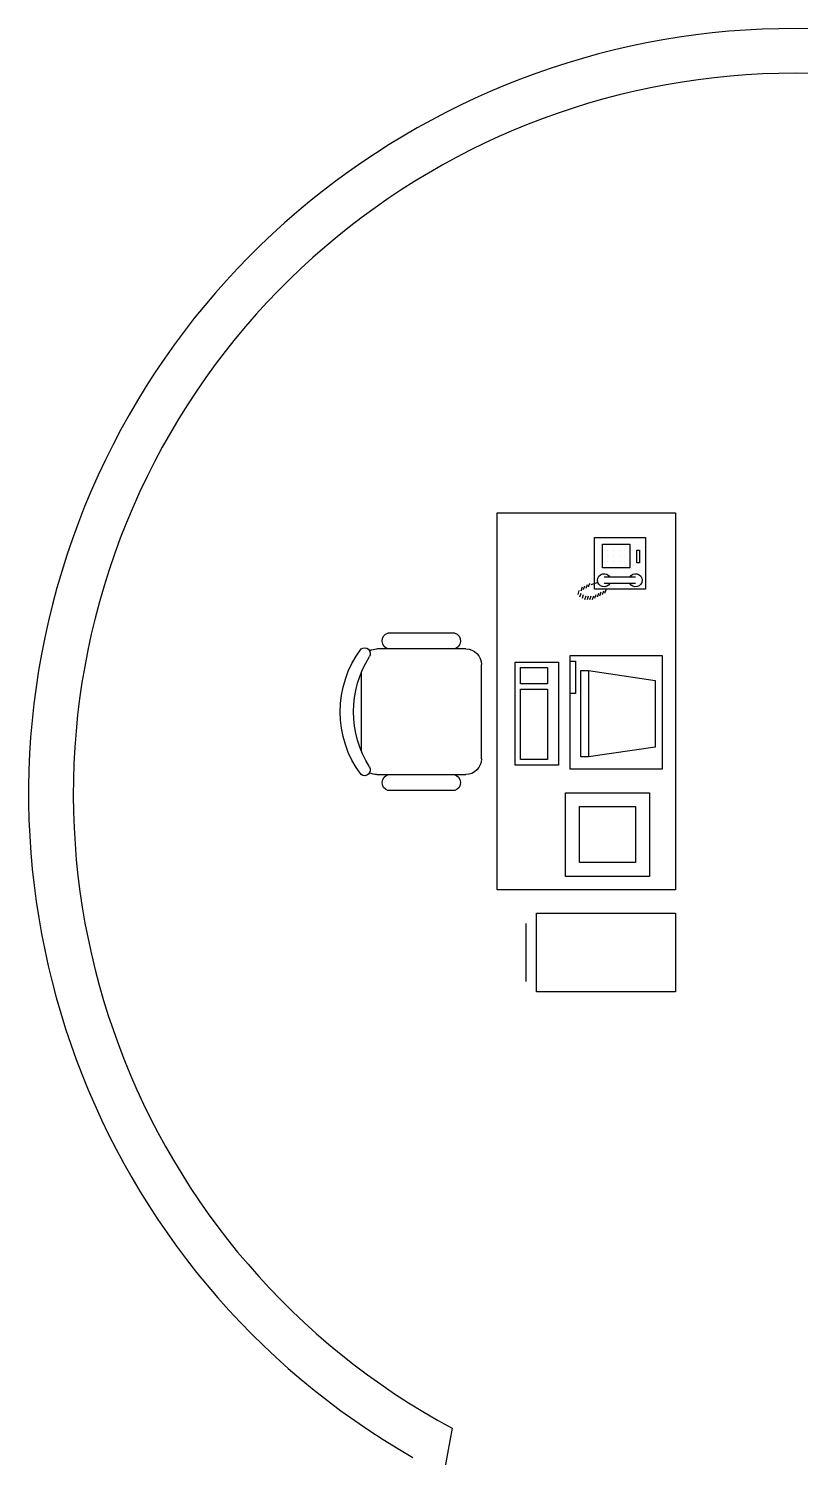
# Model space of a CAD drawing. Header units: inches. Extents: x 484217 to 497210, y -26946 to -21493.
# Drawn here: x 484645.9 to 484801.1, y -23513.6 to -23226 of the extents above; entities that cross this region are included whole.
import ezdxf

# ---------------------------------------------------------------- set-up
doc = ezdxf.new("R2010")
doc.units = ezdxf.units.IN
doc.header["$LTSCALE"] = 20
doc.header["$MEASUREMENT"] = 0
doc.layers.add('furniture', color=4, linetype='Continuous')

# ---------------------------------------------------------------- blocks, each defined once
blk = doc.blocks.new('DESK4')
blk.add_lwpolyline([(34, -36), (34, 36), (0, 36), (0, -36)], close=True)
blk = doc.blocks.new('RECTANG')
for p, q in [((1, 1), (0, 1)), ((0, 1), (0, 0)), ((1, 0), (1, 1)), ((0, 0), (1, 0))]:
    blk.add_line(p, q)
blk = doc.blocks.new('IBMAT', base_point=(61, 306))
for p, q in [((75, 307), (75, 306)), ((81, 307), (75, 307)), ((81, 306), (81, 307))]:
    blk.add_line(p, q)
at = {"xscale": 21, "yscale": 17, "zscale": 21}
blk.add_blockref('RECTANG', (61, 306), dxfattribs=at)
blk = doc.blocks.new('KEYBOARD', base_point=(60, 294))
for p, xscale, yscale, zscale in [((60, 294), 19, 8, 19), ((61, 295), 13, 5, 13), ((75, 295), 3, 5, 3)]:
    blk.add_blockref('RECTANG', p, dxfattribs=dict(xscale=xscale, yscale=yscale, zscale=zscale))
blk = doc.blocks.new('A$C79A54892')
at = {"layer": 'furniture'}
for p, q in [((0.9168, 1.8), (1.3632, 1.8)), ((0.6887, 1.2637), (0.6887, 1.6462)), ((0.78, 1.2), (0.78, 1.71)), ((1.5, 1.71), (1.5, 1.6407)), ((1.5, 1.6407), (1.5, 1.2)), ((1.5913, 1.2637), (1.5913, 1.6462)), ((1.41, 1.11), (0.87, 1.11)), ((2.6859, 0.855), (2.3541, 0.855)), ((2.2941, 0.795), (2.2941, 0)), ((2.7459, 0.795), (2.2941, 0.795)), ((2.7459, 0), (2.7459, 0.795)), ((2.0837, 0.6288), (1.6037, 0.6288)), ((1.6037, 0.6288), (1.6037, 0.1488)), ((2.0837, 0.1488), (2.0837, 0.6288)), ((0.405, 0.4914), (0.4266, 0.4986)), ((0.4122, 0.5058), (0.4338, 0.513)), ((0.4194, 0.5202), (0.441, 0.5274)), ((0.4266, 0.5346), (0.4482, 0.5418)), ((0.4457, 0.5521), (0.4673, 0.5593)), ((0.4626, 0.5418), (0.4842, 0.549)), ((0.4698, 0.5274), (0.4914, 0.5346)), ((0.477, 0.513), (0.4986, 0.5202)), ((0.477, 0.4986), (0.4986, 0.5058)), ((0.477, 0.4842), (0.4986, 0.4914)), ((0.904, 0.5417), (0.904, 0.4978)), ((1.399, 0.5417), (0.904, 0.5417)), ((0.904, 0.4978), (1.399, 0.4978)), ((0.904, 0.4978), (0.9616, 0.1159)), ((1.3431, 0.1159), (1.399, 0.4978)), ((1.399, 0.4978), (1.399, 0.5417)), ((2.0037, 0.5488), (1.6837, 0.5488)), ((1.6837, 0.5488), (1.6837, 0.2288)), ((2.0037, 0.2288), (2.0037, 0.5488)), ((0.3993, 0.4432), (0.4122, 0.4842)), ((0.4482, 0.4122), (0.4698, 0.4194)), ((0.4554, 0.4266), (0.477, 0.4338)), ((0.4626, 0.441), (0.4842, 0.4482)), ((0.4698, 0.4554), (0.4914, 0.4626)), ((0.477, 0.4698), (0.4986, 0.477)), ((0.2141, 0.3902), (0.2141, 0.3902)), ((0.2141, 0.3564), (0.2141, 0.3564)), ((0.2478, 0.3902), (0.2478, 0.3902)), ((0.2478, 0.3564), (0.2478, 0.3564)), ((0.2816, 0.3902), (0.2816, 0.3902)), ((0.2816, 0.3564), (0.2816, 0.3564)), ((0.3685, 0.228), (0.3685, 0.408)), ((0.4045, 0.228), (0.4045, 0.408)), ((0.441, 0.3978), (0.4626, 0.405)), ((0.2141, 0.3227), (0.2141, 0.3227)), ((0.2141, 0.2889), (0.2141, 0.2889)), ((0.2478, 0.3227), (0.2478, 0.3227)), ((0.2478, 0.2889), (0.2478, 0.2889)), ((0.2816, 0.3227), (0.2816, 0.3227)), ((0.2816, 0.2889), (0.2816, 0.2889)), ((1.6837, 0.2288), (2.0037, 0.2288)), ((0.9616, 0.1159), (1.3431, 0.1159)), ((1.6037, 0.1488), (2.0837, 0.1488)), ((2.2941, 0), (2.7459, 0))]:
    blk.add_line(p, q, dxfattribs=at)
for centre, radius, start, end in [((1.14, 1.32), 0.6, 53.1301, 126.8699), ((1.14, 1.2547), 0.5892, 57.57575, 122.42425), ((0.8064, 1.7803), 0.0329, 143.30994, 302.02741), ((0.87, 1.71), 0.09, 152.41556, 180), ((1.4736, 1.7803), 0.0329, 237.97259, 36.69006), ((1.41, 1.71), 0.09, 0, 27.58444), ((0.7337, 1.6331), 0.0469, 9.29463, 163.7398), ((1.5463, 1.6331), 0.0469, 16.2602, 170.70537), ((0.7337, 1.2769), 0.0469, 196.2602, 350.70537), ((1.5463, 1.2769), 0.0469, 189.29463, 343.7398), ((0.87, 1.2), 0.09, 180, 270), ((1.41, 1.2), 0.09, 270, 0), ((0.3865, 0.408), 0.0377, 298.49146, 241.50854), ((0.3865, 0.228), 0.0377, 118.49146, 61.50854)]:
    blk.add_arc(centre, radius, start, end, dxfattribs=at)
for name, p, xscale, yscale, zscale, rotation in [('DESK4', (1.08, 1.02), 0.0299999999998839, 0.0299999999998839, 0.0299999999998839, 270.0000000003054), ('KEYBOARD', (1.4454, 0.9178), 0.03101538461544906, 0.03101538461544906, 0.03101538461544906, 180.0000000002476), ('IBMAT', (1.4697, 0.6028), 0.03101538461544906, 0.03101538461544906, 0.03101538461544906, 180.0000000002476), ('RECTANG', (0.4375, 0.4634), 0.2953901644145187, 0.2917466341033005, 0.2953901644145187, 180.0000000002573), ('RECTANG', (0.3153, 0.4183), 0.1350000000002516, 0.1575000000002935, 0.1350000000002516, 180.0000000002573), ('RECTANG', (0.2872, 0.2214), 0.07312500000013628, 0.01687500000003145, 0.07312500000013628, 180.0000000002573)]:
    blk.add_blockref(name, p, dxfattribs=dict(at, xscale=xscale, yscale=yscale, zscale=zscale, rotation=rotation))

msp = doc.modelspace()

# ---------------------------------------------------------------- linework, layer by layer
for centre, radius, start, end in [((484799.91, -23380.05, 6.93), 154.04, 80.9439, 240.1037), ((484799.91, -23380.05, 6.93), 145.04, 76.7489, 241.6688), ((489974.49, -24478.35, 6.93), 5332.5, 169.51248, 171.29971)]:
    msp.add_arc(centre, radius, start, end)

# ---------------------------------------------------------------- block references
at = {"layer": 'furniture', "xscale": -35.12240917321422, "yscale": 35.1224091595864, "zscale": 35.12240916776322, "rotation": 89.99999999969073}
msp.add_blockref('A$C79A54892', (484775.97, -23323.47), dxfattribs=at)

doc.saveas('drawing.dxf')
